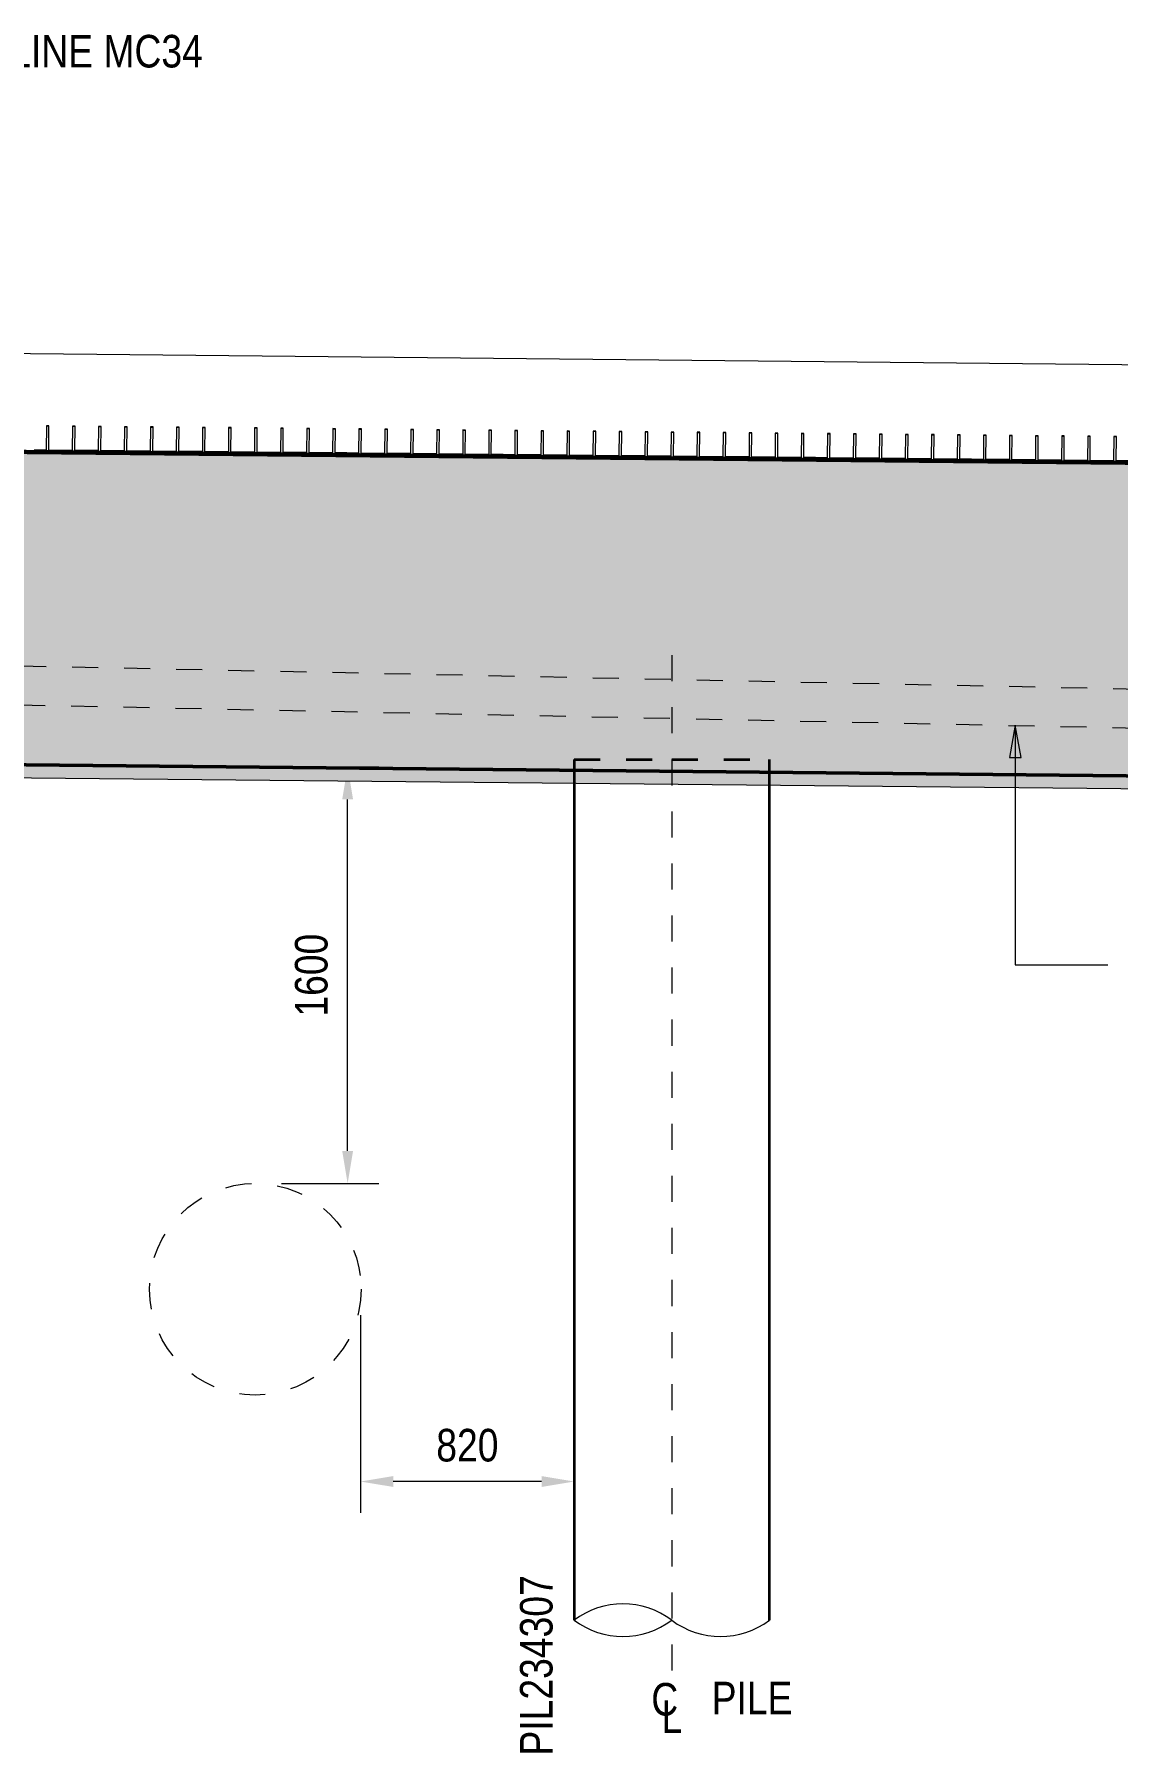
# Model space of a CAD drawing. Header units: metres. Extents: x 1652 to 1736, y -584 to 21.
# Drawn here: x 1711.09 to 1715.25, y 14.05 to 20.66 of the extents above; entities that cross this region are included whole.
import ezdxf

# ---------------------------------------------------------------- set-up
doc = ezdxf.new("R2010")
doc.units = ezdxf.units.M
doc.linetypes.add('JacobsCenter', pattern=[0.015, 0.009, -0.0015, 0.003, -0.0015])
doc.linetypes.add('JacobsDash', pattern=[0.0045, 0.003, -0.0015])
doc.layers.get('Defpoints').update_dxf_attribs({"color": 41})
for name, color, linetype, lineweight in [('BRIDGE-ABUTMENT-CONC', 7, 'Continuous', 50), ('BRIDGE-FRAMING-LINE-18-HID', 7, 'JacobsDash', 18), ('D-BDGE', 7, 'Continuous', 13), ('D-BDGE-FLOOR', 7, 'Continuous', 50), ('D-BDGE-FNDN-LINES-18-HID', 7, 'JacobsDash', 18), ('D-BDGE-FNDN-PILE-CONC', 7, 'Continuous', 50), ('D-BDGE-FRAMING', 7, 'Continuous', 50), ('D-BDGE-LINE', 7, 'Continuous', 9), ('D-ENHA-GEN-LINE', 7, 'Continuous', 9), ('D-ENHA-TEXT', 7, 'Continuous', 9), ('D-ENHA-TEXT-DIMS', 7, 'Continuous', 9), ('D-ENHA-TEXT-TAG', 7, 'Continuous', 18)]:
    doc.layers.add(name, color=color, linetype=linetype, lineweight=lineweight)
doc.styles.add('Arial Narrow_1', font='ARIALN.TTF', dxfattribs={"height": 0.125})
doc.dimstyles.new('Dimension_Standard_O__mm_', dxfattribs={"dimscale": 0.3048, "dimtxt": 0.127929, "dimasz": 0.410105, "dimexe": 0.393701, "dimexo": 0.246063, "dimgap": 0.246063, "dimtad": 1, "dimdec": 0, "dimlfac": 1000, "dimzin": 0, "dimdsep": 46, "dimtxsty": 'Arial Narrow_1', "dimsah": 1, "dimcen": 0.09, "dimaunit": 1, "dimadec": 4, "dimazin": 0, "dimtfac": 1, "dimtdec": 4, "dimtix": 1, "dimtmove": 0, "dimatfit": 3, "dimfxl": 1, "dimtvp": 1, "dimtfill": 1, "dimtolj": 1, "dimtzin": 0, "dimlwd": 18, "dimlwe": 18, "dimarcsym": 2})

# ---------------------------------------------------------------- blocks, each defined once
blk = doc.blocks.new('01_SFO_FRP_Pile_CastInPlace_CS - CAST-IN-PLACE PILE - 0750-V8-DRG-2871071 - ABUTMENT A CONCRETE ELEVATION')
at = {"layer": 'D-BDGE-FNDN-LINES-18-HID', "lineweight": 35}
for p, q in [((1669.4454, 17.8757), (1669.4454, 17.8349)), ((1669.4454, 17.8757), (1669.8203, 17.8757)), ((1669.4454, 17.8757), (1669.8202, 17.8757)), ((1669.8203, 17.8757), (1670.1954, 17.8757)), ((1669.8204, 17.8757), (1670.1954, 17.8757)), ((1670.1954, 17.8274), (1670.1954, 17.8757))]:
    blk.add_line(p, q, dxfattribs=at)
at = {"layer": 'D-BDGE-FNDN-PILE-CONC', "lineweight": 35}
for p, q in [((1669.4454, 17.8348), (1669.4454, 14.5698)), ((1670.1954, 14.5698), (1670.1954, 17.8273))]:
    blk.add_line(p, q, dxfattribs=at)
blk = doc.blocks.new('07_STR_DPS_PermadecPanel - 07_STR_DPS_PermadecPanel-V27-DRG-2871071 - ABUTMENT A CONCRETE ELEVATION')
at = {"layer": 'BRIDGE-FRAMING-LINE-18-HID', "color": 9, "lineweight": 13, "true_color": 0xc3c3c3}
for p, q in [((1671.0182, 19.1214), (1671.0282, 19.1213)), ((1671.1182, 19.1204), (1671.1282, 19.1203)), ((1671.2182, 19.1194), (1671.2282, 19.1193)), ((1671.3182, 19.1185), (1671.3282, 19.1184)), ((1671.4182, 19.1175), (1671.4282, 19.1174)), ((1671.5182, 19.1165), (1671.5282, 19.1164)), ((1670.9722, 19.0232), (1670.9723, 19.0229)), ((1670.9723, 19.0289), (1671.0173, 19.0284)), ((1670.9723, 19.0229), (1670.9723, 19.0232)), ((1671.5722, 19.0169), (1670.9723, 19.0229)), ((1671.0173, 19.0288), (1671.0173, 19.0284)), ((1671.0173, 19.0284), (1671.0173, 19.0287)), ((1671.0273, 19.0287), (1671.0273, 19.0283)), ((1671.0273, 19.0286), (1671.0273, 19.0283)), ((1671.0273, 19.0283), (1671.1173, 19.0274)), ((1671.1173, 19.0278), (1671.1173, 19.0274)), ((1671.1173, 19.0274), (1671.1173, 19.0277)), ((1671.1273, 19.0277), (1671.1273, 19.0273)), ((1671.1273, 19.0276), (1671.1273, 19.0273)), ((1671.1273, 19.0273), (1671.2173, 19.0265)), ((1671.2173, 19.0268), (1671.2173, 19.0265)), ((1671.2173, 19.0265), (1671.2173, 19.0267)), ((1671.2273, 19.0267), (1671.2273, 19.0264)), ((1671.2273, 19.0266), (1671.2273, 19.0264)), ((1671.2273, 19.0264), (1671.3173, 19.0255)), ((1671.3173, 19.0258), (1671.3173, 19.0255)), ((1671.3173, 19.0255), (1671.3173, 19.0257)), ((1671.3273, 19.0257), (1671.3273, 19.0254)), ((1671.3273, 19.0256), (1671.3273, 19.0254)), ((1671.3273, 19.0254), (1671.4173, 19.0245)), ((1671.4173, 19.0245), (1671.4173, 19.0248)), ((1671.4173, 19.0248), (1671.4173, 19.0245)), ((1671.4273, 19.0247), (1671.4273, 19.0244)), ((1671.4273, 19.0247), (1671.4273, 19.0244)), ((1671.4273, 19.0244), (1671.5173, 19.0235)), ((1671.5173, 19.0235), (1671.5173, 19.0238)), ((1671.5173, 19.0238), (1671.5173, 19.0235)), ((1671.5273, 19.0237), (1671.5273, 19.0234)), ((1671.5273, 19.0237), (1671.5273, 19.0234)), ((1671.5273, 19.0234), (1671.5723, 19.0229)), ((1671.5722, 19.0169), (1671.5722, 19.0173)), ((1671.5722, 19.0172), (1671.5722, 19.0169))]:
    blk.add_line(p, q, dxfattribs=at)
at = {"layer": 'D-BDGE-FRAMING', "color": 9, "lineweight": 13, "true_color": 0xc3c3c3}
for p, q in [((1671.0182, 19.1218), (1671.0173, 19.0288)), ((1671.0282, 19.1217), (1671.0182, 19.1218)), ((1671.0273, 19.0287), (1671.0282, 19.1217)), ((1671.1182, 19.1208), (1671.1173, 19.0278)), ((1671.1282, 19.1207), (1671.1182, 19.1208)), ((1671.1273, 19.0277), (1671.1282, 19.1207)), ((1671.2182, 19.1198), (1671.2173, 19.0268)), ((1671.2282, 19.1197), (1671.2182, 19.1198)), ((1671.2273, 19.0267), (1671.2282, 19.1197)), ((1671.3182, 19.1188), (1671.3173, 19.0258)), ((1671.3282, 19.1187), (1671.3182, 19.1188)), ((1671.3273, 19.0257), (1671.3282, 19.1187)), ((1671.4182, 19.1178), (1671.4173, 19.0248)), ((1671.4282, 19.1177), (1671.4182, 19.1178)), ((1671.4273, 19.0247), (1671.4282, 19.1177)), ((1671.5182, 19.1168), (1671.5173, 19.0238)), ((1671.5282, 19.1167), (1671.5182, 19.1168)), ((1671.5273, 19.0237), (1671.5282, 19.1167)), ((1670.9723, 19.0292), (1670.9722, 19.0233)), ((1670.9722, 19.0232), (1671.5722, 19.0173)), ((1671.0173, 19.0288), (1670.9723, 19.0292)), ((1671.1173, 19.0278), (1671.0273, 19.0287)), ((1671.2173, 19.0268), (1671.1273, 19.0277)), ((1671.3173, 19.0258), (1671.2273, 19.0267)), ((1671.4173, 19.0248), (1671.3273, 19.0257)), ((1671.5173, 19.0238), (1671.4273, 19.0247)), ((1671.5723, 19.0233), (1671.5273, 19.0237)), ((1671.5722, 19.0173), (1671.5723, 19.0233))]:
    blk.add_line(p, q, dxfattribs=at)
blk = doc.blocks.new('07_STR_DPS_PermadecPanel - 07_STR_DPS_PermadecPanel-V28-DRG-2871071 - ABUTMENT A CONCRETE ELEVATION')
at = {"layer": 'BRIDGE-FRAMING-LINE-18-HID', "color": 9, "lineweight": 13, "true_color": 0xc3c3c3}
for p, q in [((1670.4183, 19.1274), (1670.4283, 19.1273)), ((1670.5183, 19.1264), (1670.5283, 19.1263)), ((1670.6183, 19.1254), (1670.6283, 19.1253)), ((1670.7183, 19.1245), (1670.7283, 19.1244)), ((1670.8183, 19.1235), (1670.8283, 19.1234)), ((1670.9183, 19.1225), (1670.9283, 19.1224)), ((1670.3723, 19.0293), (1670.3723, 19.0292)), ((1670.3723, 19.0289), (1670.3723, 19.0292)), ((1670.3723, 19.0292), (1670.3723, 19.0289)), ((1670.9723, 19.0229), (1670.3723, 19.0289)), ((1670.3724, 19.0349), (1670.4174, 19.0344)), ((1670.4173, 19.0348), (1670.4174, 19.0344)), ((1670.4174, 19.0344), (1670.4174, 19.0347)), ((1670.4273, 19.0347), (1670.4274, 19.0343)), ((1670.4274, 19.0346), (1670.4274, 19.0343)), ((1670.4274, 19.0343), (1670.5173, 19.0334)), ((1670.5173, 19.0338), (1670.5173, 19.0334)), ((1670.5173, 19.0334), (1670.5174, 19.0337)), ((1670.5273, 19.0337), (1670.5273, 19.0333)), ((1670.5274, 19.0336), (1670.5273, 19.0333)), ((1670.5273, 19.0333), (1670.6173, 19.0325)), ((1670.6173, 19.0328), (1670.6173, 19.0325)), ((1670.6173, 19.0325), (1670.6173, 19.0327)), ((1670.6273, 19.0327), (1670.6273, 19.0324)), ((1670.6273, 19.0326), (1670.6273, 19.0324)), ((1670.6273, 19.0324), (1670.7173, 19.0315)), ((1670.7173, 19.0318), (1670.7173, 19.0315)), ((1670.7173, 19.0315), (1670.7173, 19.0317)), ((1670.7273, 19.0317), (1670.7273, 19.0314)), ((1670.7273, 19.0316), (1670.7273, 19.0314)), ((1670.7273, 19.0314), (1670.8173, 19.0305)), ((1670.8173, 19.0305), (1670.8173, 19.0308)), ((1670.8173, 19.0308), (1670.8173, 19.0305)), ((1670.8273, 19.0307), (1670.8273, 19.0304)), ((1670.8273, 19.0307), (1670.8273, 19.0304)), ((1670.8273, 19.0304), (1670.9173, 19.0295)), ((1670.9173, 19.0295), (1670.9173, 19.0298)), ((1670.9173, 19.0298), (1670.9173, 19.0295)), ((1670.9273, 19.0297), (1670.9273, 19.0294)), ((1670.9273, 19.0297), (1670.9273, 19.0294)), ((1670.9273, 19.0294), (1670.9723, 19.0289)), ((1670.9723, 19.0229), (1670.9722, 19.0233)), ((1670.9723, 19.0232), (1670.9723, 19.0229))]:
    blk.add_line(p, q, dxfattribs=at)
at = {"layer": 'D-BDGE-FRAMING', "color": 9, "lineweight": 13, "true_color": 0xc3c3c3}
for p, q in [((1670.4183, 19.1278), (1670.4173, 19.0348)), ((1670.4283, 19.1277), (1670.4183, 19.1278)), ((1670.4273, 19.0347), (1670.4283, 19.1277)), ((1670.5183, 19.1268), (1670.5173, 19.0338)), ((1670.5282, 19.1267), (1670.5183, 19.1268)), ((1670.5273, 19.0337), (1670.5282, 19.1267)), ((1670.6182, 19.1258), (1670.6173, 19.0328)), ((1670.6282, 19.1257), (1670.6182, 19.1258)), ((1670.6273, 19.0327), (1670.6282, 19.1257)), ((1670.7182, 19.1248), (1670.7173, 19.0318)), ((1670.7282, 19.1247), (1670.7182, 19.1248)), ((1670.7273, 19.0317), (1670.7282, 19.1247)), ((1670.8182, 19.1238), (1670.8173, 19.0308)), ((1670.8282, 19.1237), (1670.8182, 19.1238)), ((1670.8273, 19.0307), (1670.8282, 19.1237)), ((1670.9182, 19.1228), (1670.9173, 19.0298)), ((1670.9282, 19.1227), (1670.9182, 19.1228)), ((1670.9273, 19.0297), (1670.9282, 19.1227)), ((1670.4173, 19.0348), (1670.3723, 19.0352)), ((1670.3723, 19.0352), (1670.3723, 19.0294)), ((1670.3723, 19.0292), (1670.9722, 19.0233)), ((1670.5173, 19.0338), (1670.4273, 19.0347)), ((1670.6173, 19.0328), (1670.5273, 19.0337)), ((1670.7173, 19.0318), (1670.6273, 19.0327)), ((1670.8173, 19.0308), (1670.7273, 19.0317)), ((1670.9173, 19.0298), (1670.8273, 19.0307)), ((1670.9723, 19.0293), (1670.9273, 19.0297)), ((1670.9722, 19.0233), (1670.9723, 19.0293))]:
    blk.add_line(p, q, dxfattribs=at)
blk = doc.blocks.new('07_STR_DPS_PermadecPanel - 07_STR_DPS_PermadecPanel-V29-DRG-2871071 - ABUTMENT A CONCRETE ELEVATION')
at = {"layer": 'BRIDGE-FRAMING-LINE-18-HID', "color": 9, "lineweight": 13, "true_color": 0xc3c3c3}
for p, q in [((1669.8183, 19.1335), (1669.8283, 19.1334)), ((1669.9183, 19.1325), (1669.9283, 19.1324)), ((1670.0183, 19.1315), (1670.0283, 19.1314)), ((1670.1183, 19.1306), (1670.1283, 19.1305)), ((1670.2183, 19.1296), (1670.2283, 19.1295)), ((1670.3183, 19.1286), (1670.3283, 19.1285)), ((1669.7723, 19.0353), (1669.7723, 19.035)), ((1669.7723, 19.035), (1669.7723, 19.0352)), ((1670.3723, 19.029), (1669.7723, 19.035)), ((1669.7724, 19.041), (1669.8174, 19.0405)), ((1669.8174, 19.0409), (1669.8174, 19.0405)), ((1669.8174, 19.0405), (1669.8174, 19.0408)), ((1669.8274, 19.0408), (1669.8274, 19.0404)), ((1669.8274, 19.0407), (1669.8274, 19.0404)), ((1669.8274, 19.0404), (1669.9174, 19.0395)), ((1669.9174, 19.0399), (1669.9174, 19.0395)), ((1669.9174, 19.0395), (1669.9174, 19.0398)), ((1669.9274, 19.0398), (1669.9274, 19.0394)), ((1669.9274, 19.0397), (1669.9274, 19.0394)), ((1669.9274, 19.0394), (1670.0174, 19.0386)), ((1670.0173, 19.0389), (1670.0174, 19.0386)), ((1670.0174, 19.0386), (1670.0174, 19.0388)), ((1670.0273, 19.0388), (1670.0274, 19.0385)), ((1670.0274, 19.0387), (1670.0274, 19.0385)), ((1670.0274, 19.0385), (1670.1174, 19.0376)), ((1670.1173, 19.0379), (1670.1174, 19.0376)), ((1670.1174, 19.0376), (1670.1174, 19.0378)), ((1670.1273, 19.0378), (1670.1274, 19.0375)), ((1670.1274, 19.0377), (1670.1274, 19.0375)), ((1670.1274, 19.0375), (1670.2174, 19.0366)), ((1670.2173, 19.0369), (1670.2174, 19.0366)), ((1670.2174, 19.0366), (1670.2174, 19.0369)), ((1670.2273, 19.0368), (1670.2274, 19.0365)), ((1670.2274, 19.0368), (1670.2274, 19.0365)), ((1670.2274, 19.0365), (1670.3174, 19.0356)), ((1670.3173, 19.0359), (1670.3174, 19.0356)), ((1670.3174, 19.0356), (1670.3174, 19.0359)), ((1670.3273, 19.0358), (1670.3274, 19.0355)), ((1670.3274, 19.0358), (1670.3274, 19.0355)), ((1670.3274, 19.0355), (1670.3724, 19.035)), ((1670.3723, 19.029), (1670.3723, 19.0294)), ((1670.3723, 19.0292), (1670.3723, 19.029))]:
    blk.add_line(p, q, dxfattribs=at)
at = {"layer": 'D-BDGE-FRAMING', "color": 9, "lineweight": 13, "true_color": 0xc3c3c3}
for p, q in [((1669.8183, 19.1339), (1669.8174, 19.0409)), ((1669.8283, 19.1338), (1669.8183, 19.1339)), ((1669.8274, 19.0408), (1669.8283, 19.1338)), ((1669.9183, 19.1329), (1669.9174, 19.0399)), ((1669.9283, 19.1328), (1669.9183, 19.1329)), ((1669.9274, 19.0398), (1669.9283, 19.1328)), ((1670.0183, 19.1319), (1670.0173, 19.0389)), ((1670.0283, 19.1318), (1670.0183, 19.1319)), ((1670.0273, 19.0388), (1670.0283, 19.1318)), ((1670.1183, 19.1309), (1670.1173, 19.0379)), ((1670.1283, 19.1308), (1670.1183, 19.1309)), ((1670.1273, 19.0378), (1670.1283, 19.1308)), ((1670.2183, 19.1299), (1670.2173, 19.0369)), ((1670.2283, 19.1298), (1670.2183, 19.1299)), ((1670.2273, 19.0368), (1670.2283, 19.1298)), ((1670.3183, 19.1289), (1670.3173, 19.0359)), ((1670.3283, 19.1288), (1670.3183, 19.1289)), ((1670.3273, 19.0358), (1670.3283, 19.1288)), ((1669.7724, 19.0413), (1669.7723, 19.0353)), ((1669.7723, 19.0353), (1670.3723, 19.0294)), ((1669.8174, 19.0409), (1669.7724, 19.0413)), ((1669.9174, 19.0399), (1669.8274, 19.0408)), ((1670.0173, 19.0389), (1669.9274, 19.0398)), ((1670.1173, 19.0379), (1670.0273, 19.0388)), ((1670.2173, 19.0369), (1670.1273, 19.0378)), ((1670.3173, 19.0359), (1670.2273, 19.0368)), ((1670.3723, 19.0354), (1670.3273, 19.0358)), ((1670.3723, 19.0294), (1670.3723, 19.0354))]:
    blk.add_line(p, q, dxfattribs=at)
blk = doc.blocks.new('07_STR_DPS_PermadecPanel - 07_STR_DPS_PermadecPanel-V30-DRG-2871071 - ABUTMENT A CONCRETE ELEVATION')
at = {"layer": 'BRIDGE-FRAMING-LINE-18-HID', "color": 9, "lineweight": 13, "true_color": 0xc3c3c3}
for p, q in [((1669.2183, 19.1394), (1669.2283, 19.1393)), ((1669.3183, 19.1384), (1669.3283, 19.1383)), ((1669.4183, 19.1374), (1669.4283, 19.1373)), ((1669.5183, 19.1365), (1669.5283, 19.1364)), ((1669.6183, 19.1355), (1669.6283, 19.1354)), ((1669.7183, 19.1345), (1669.7283, 19.1344)), ((1669.1724, 19.0469), (1669.2174, 19.0464)), ((1669.2174, 19.0468), (1669.2174, 19.0464)), ((1669.2174, 19.0464), (1669.2174, 19.0467)), ((1669.2274, 19.0467), (1669.2274, 19.0463)), ((1669.2274, 19.0466), (1669.2274, 19.0463)), ((1669.2274, 19.0463), (1669.3174, 19.0454)), ((1669.3174, 19.0458), (1669.3174, 19.0454)), ((1669.3174, 19.0454), (1669.3174, 19.0457)), ((1669.3274, 19.0457), (1669.3274, 19.0453)), ((1669.3274, 19.0456), (1669.3274, 19.0453)), ((1669.3274, 19.0453), (1669.4174, 19.0445)), ((1669.4174, 19.0448), (1669.4174, 19.0445)), ((1669.4174, 19.0445), (1669.4174, 19.0447)), ((1669.4274, 19.0447), (1669.4274, 19.0444)), ((1669.4274, 19.0446), (1669.4274, 19.0444)), ((1669.4274, 19.0444), (1669.5174, 19.0435)), ((1669.5174, 19.0438), (1669.5174, 19.0435)), ((1669.5174, 19.0435), (1669.5174, 19.0437)), ((1669.5274, 19.0437), (1669.5274, 19.0434)), ((1669.5274, 19.0436), (1669.5274, 19.0434)), ((1669.5274, 19.0434), (1669.6174, 19.0425)), ((1669.6174, 19.0425), (1669.6174, 19.0428)), ((1669.6174, 19.0428), (1669.6174, 19.0425)), ((1669.6274, 19.0427), (1669.6274, 19.0424)), ((1669.6274, 19.0427), (1669.6274, 19.0424)), ((1669.6274, 19.0424), (1669.7174, 19.0415)), ((1669.7174, 19.0415), (1669.7174, 19.0418)), ((1669.7174, 19.0418), (1669.7174, 19.0415)), ((1669.7274, 19.0417), (1669.7274, 19.0414)), ((1669.7274, 19.0417), (1669.7274, 19.0414)), ((1669.1723, 19.0412), (1669.1724, 19.0409)), ((1669.1724, 19.0409), (1669.1724, 19.0411)), ((1669.7723, 19.0349), (1669.1724, 19.0409)), ((1669.7274, 19.0414), (1669.7724, 19.0409)), ((1669.7723, 19.0349), (1669.7723, 19.0353)), ((1669.7723, 19.0352), (1669.7723, 19.0349))]:
    blk.add_line(p, q, dxfattribs=at)
at = {"layer": 'D-BDGE-FRAMING', "color": 9, "lineweight": 13, "true_color": 0xc3c3c3}
for p, q in [((1669.2183, 19.1398), (1669.2174, 19.0468)), ((1669.2283, 19.1397), (1669.2183, 19.1398)), ((1669.2274, 19.0467), (1669.2283, 19.1397)), ((1669.3183, 19.1388), (1669.3174, 19.0458)), ((1669.3283, 19.1387), (1669.3183, 19.1388)), ((1669.3274, 19.0457), (1669.3283, 19.1387)), ((1669.4183, 19.1378), (1669.4174, 19.0448)), ((1669.4283, 19.1377), (1669.4183, 19.1378)), ((1669.4274, 19.0447), (1669.4283, 19.1377)), ((1669.5183, 19.1368), (1669.5174, 19.0438)), ((1669.5283, 19.1367), (1669.5183, 19.1368)), ((1669.5274, 19.0437), (1669.5283, 19.1367)), ((1669.6183, 19.1358), (1669.6174, 19.0428)), ((1669.6283, 19.1357), (1669.6183, 19.1358)), ((1669.6274, 19.0427), (1669.6283, 19.1357)), ((1669.7183, 19.1348), (1669.7174, 19.0418)), ((1669.7283, 19.1347), (1669.7183, 19.1348)), ((1669.7274, 19.0417), (1669.7283, 19.1347)), ((1669.1724, 19.0472), (1669.1723, 19.0412)), ((1669.2174, 19.0468), (1669.1724, 19.0472)), ((1669.3174, 19.0458), (1669.2274, 19.0467)), ((1669.4174, 19.0448), (1669.3274, 19.0457)), ((1669.5174, 19.0438), (1669.4274, 19.0447)), ((1669.6174, 19.0428), (1669.5274, 19.0437)), ((1669.7174, 19.0418), (1669.6274, 19.0427)), ((1669.7724, 19.0413), (1669.7274, 19.0417)), ((1669.1723, 19.0412), (1669.7723, 19.0353)), ((1669.7723, 19.0353), (1669.7724, 19.0413))]:
    blk.add_line(p, q, dxfattribs=at)
blk = doc.blocks.new('07_STR_DPS_PermadecPanel - 07_STR_DPS_PermadecPanel-V31-DRG-2871071 - ABUTMENT A CONCRETE ELEVATION')
at = {"layer": 'BRIDGE-FRAMING-LINE-18-HID', "color": 9, "lineweight": 13, "true_color": 0xc3c3c3}
for p, q in [((1668.6184, 19.1453), (1668.6284, 19.1452)), ((1668.7184, 19.1443), (1668.7284, 19.1442)), ((1668.8184, 19.1433), (1668.8284, 19.1432)), ((1668.9184, 19.1424), (1668.9284, 19.1423)), ((1669.0183, 19.1414), (1669.0283, 19.1413)), ((1669.1183, 19.1404), (1669.1283, 19.1403)), ((1668.5724, 19.0528), (1668.6174, 19.0523)), ((1668.5724, 19.0472), (1668.5724, 19.0471)), ((1668.5724, 19.0468), (1668.5724, 19.0471)), ((1668.5724, 19.0471), (1668.5724, 19.0468)), ((1669.1724, 19.0408), (1668.5724, 19.0468)), ((1668.6174, 19.0527), (1668.6174, 19.0523)), ((1668.6174, 19.0523), (1668.6174, 19.0526)), ((1668.6274, 19.0526), (1668.6274, 19.0522)), ((1668.6274, 19.0525), (1668.6274, 19.0522)), ((1668.6274, 19.0522), (1668.7174, 19.0513)), ((1668.7174, 19.0517), (1668.7174, 19.0513)), ((1668.7174, 19.0513), (1668.7174, 19.0516)), ((1668.7274, 19.0516), (1668.7274, 19.0512)), ((1668.7274, 19.0515), (1668.7274, 19.0512)), ((1668.7274, 19.0512), (1668.8174, 19.0504)), ((1668.8174, 19.0507), (1668.8174, 19.0504)), ((1668.8174, 19.0504), (1668.8174, 19.0506)), ((1668.8274, 19.0506), (1668.8274, 19.0503)), ((1668.8274, 19.0505), (1668.8274, 19.0503)), ((1668.8274, 19.0503), (1668.9174, 19.0494)), ((1668.9174, 19.0497), (1668.9174, 19.0494)), ((1668.9174, 19.0494), (1668.9174, 19.0496)), ((1668.9274, 19.0496), (1668.9274, 19.0493)), ((1668.9274, 19.0495), (1668.9274, 19.0493)), ((1668.9274, 19.0493), (1669.0174, 19.0484)), ((1669.0174, 19.0484), (1669.0174, 19.0487)), ((1669.0174, 19.0487), (1669.0174, 19.0484)), ((1669.0274, 19.0486), (1669.0274, 19.0483)), ((1669.0274, 19.0486), (1669.0274, 19.0483)), ((1669.0274, 19.0483), (1669.1174, 19.0474)), ((1669.1174, 19.0474), (1669.1174, 19.0477)), ((1669.1174, 19.0477), (1669.1174, 19.0474)), ((1669.1274, 19.0476), (1669.1274, 19.0473)), ((1669.1274, 19.0476), (1669.1274, 19.0473)), ((1669.1274, 19.0473), (1669.1724, 19.0468)), ((1669.1724, 19.0408), (1669.1723, 19.0412)), ((1669.1724, 19.0411), (1669.1724, 19.0408))]:
    blk.add_line(p, q, dxfattribs=at)
at = {"layer": 'D-BDGE-FRAMING', "color": 9, "lineweight": 13, "true_color": 0xc3c3c3}
for p, q in [((1668.6183, 19.1457), (1668.6174, 19.0527)), ((1668.6283, 19.1456), (1668.6183, 19.1457)), ((1668.6274, 19.0526), (1668.6283, 19.1456)), ((1668.7183, 19.1447), (1668.7174, 19.0517)), ((1668.7283, 19.1446), (1668.7183, 19.1447)), ((1668.7274, 19.0516), (1668.7283, 19.1446)), ((1668.8183, 19.1437), (1668.8174, 19.0507)), ((1668.8283, 19.1436), (1668.8183, 19.1437)), ((1668.8274, 19.0506), (1668.8283, 19.1436)), ((1668.9183, 19.1427), (1668.9174, 19.0497)), ((1668.9283, 19.1426), (1668.9183, 19.1427)), ((1668.9274, 19.0496), (1668.9283, 19.1426)), ((1669.0183, 19.1417), (1669.0174, 19.0487)), ((1669.0283, 19.1416), (1669.0183, 19.1417)), ((1669.0274, 19.0486), (1669.0283, 19.1416)), ((1669.1183, 19.1407), (1669.1174, 19.0477)), ((1669.1283, 19.1406), (1669.1183, 19.1407)), ((1669.1274, 19.0476), (1669.1283, 19.1406)), ((1668.6174, 19.0527), (1668.5724, 19.0531)), ((1668.5724, 19.0531), (1668.5724, 19.0473)), ((1668.5724, 19.0471), (1669.1723, 19.0412)), ((1668.7174, 19.0517), (1668.6274, 19.0526)), ((1668.8174, 19.0507), (1668.7274, 19.0516)), ((1668.9174, 19.0497), (1668.8274, 19.0506)), ((1669.0174, 19.0487), (1668.9274, 19.0496)), ((1669.1174, 19.0477), (1669.0274, 19.0486)), ((1669.1724, 19.0472), (1669.1274, 19.0476)), ((1669.1723, 19.0412), (1669.1724, 19.0472))]:
    blk.add_line(p, q, dxfattribs=at)
blk = doc.blocks.new('07_STR_DPS_PermadecPanel - 07_STR_DPS_PermadecPanel-V32-DRG-2871071 - ABUTMENT A CONCRETE ELEVATION')
at = {"layer": 'BRIDGE-FRAMING-LINE-18-HID', "color": 9, "lineweight": 13, "true_color": 0xc3c3c3}
for p, q in [((1668.0184, 19.1514), (1668.0284, 19.1513)), ((1668.1184, 19.1504), (1668.1284, 19.1503)), ((1668.2184, 19.1494), (1668.2284, 19.1493)), ((1668.3184, 19.1485), (1668.3284, 19.1484)), ((1668.4184, 19.1475), (1668.4284, 19.1474)), ((1668.5184, 19.1465), (1668.5284, 19.1464)), ((1667.9724, 19.0532), (1667.9724, 19.0529)), ((1668.5724, 19.0469), (1667.9724, 19.0529)), ((1667.9725, 19.0589), (1668.0175, 19.0584)), ((1668.0174, 19.0588), (1668.0175, 19.0584)), ((1668.0175, 19.0584), (1668.0175, 19.0587)), ((1668.0274, 19.0587), (1668.0275, 19.0583)), ((1668.0275, 19.0586), (1668.0275, 19.0583)), ((1668.0275, 19.0583), (1668.1175, 19.0574)), ((1668.1174, 19.0578), (1668.1175, 19.0574)), ((1668.1175, 19.0574), (1668.1175, 19.0577)), ((1668.1274, 19.0577), (1668.1275, 19.0573)), ((1668.1275, 19.0576), (1668.1275, 19.0573)), ((1668.1275, 19.0573), (1668.2175, 19.0565)), ((1668.2174, 19.0568), (1668.2175, 19.0565)), ((1668.2175, 19.0565), (1668.2175, 19.0567)), ((1668.2274, 19.0567), (1668.2275, 19.0564)), ((1668.2275, 19.0566), (1668.2275, 19.0564)), ((1668.2275, 19.0564), (1668.3175, 19.0555)), ((1668.3174, 19.0558), (1668.3175, 19.0555)), ((1668.3175, 19.0555), (1668.3175, 19.0557)), ((1668.3274, 19.0557), (1668.3275, 19.0554)), ((1668.3275, 19.0557), (1668.3275, 19.0554)), ((1668.3275, 19.0554), (1668.4175, 19.0545)), ((1668.4174, 19.0548), (1668.4175, 19.0545)), ((1668.4175, 19.0545), (1668.4175, 19.0548)), ((1668.4274, 19.0547), (1668.4275, 19.0544)), ((1668.4275, 19.0547), (1668.4275, 19.0544)), ((1668.4275, 19.0544), (1668.5174, 19.0535)), ((1668.5174, 19.0535), (1668.5175, 19.0538)), ((1668.5174, 19.0538), (1668.5174, 19.0535)), ((1668.5275, 19.0537), (1668.5274, 19.0534)), ((1668.5274, 19.0537), (1668.5274, 19.0534)), ((1668.5274, 19.0534), (1668.5724, 19.0529)), ((1668.5724, 19.0469), (1668.5724, 19.0473)), ((1668.5724, 19.0471), (1668.5724, 19.0469))]:
    blk.add_line(p, q, dxfattribs=at)
at = {"layer": 'D-BDGE-FRAMING', "color": 9, "lineweight": 13, "true_color": 0xc3c3c3}
for p, q in [((1668.0184, 19.1518), (1668.0174, 19.0588)), ((1668.0284, 19.1517), (1668.0184, 19.1518)), ((1668.0274, 19.0587), (1668.0284, 19.1517)), ((1668.1184, 19.1508), (1668.1174, 19.0578)), ((1668.1284, 19.1507), (1668.1184, 19.1508)), ((1668.1274, 19.0577), (1668.1284, 19.1507)), ((1668.2184, 19.1498), (1668.2174, 19.0568)), ((1668.2284, 19.1497), (1668.2184, 19.1498)), ((1668.2274, 19.0567), (1668.2284, 19.1497)), ((1668.3184, 19.1488), (1668.3174, 19.0558)), ((1668.3284, 19.1487), (1668.3184, 19.1488)), ((1668.3274, 19.0557), (1668.3284, 19.1487)), ((1668.4184, 19.1478), (1668.4174, 19.0548)), ((1668.4284, 19.1477), (1668.4184, 19.1478)), ((1668.4274, 19.0547), (1668.4284, 19.1477)), ((1668.5184, 19.1468), (1668.5174, 19.0538)), ((1668.5283, 19.1467), (1668.5184, 19.1468)), ((1668.5274, 19.0537), (1668.5283, 19.1467)), ((1667.9725, 19.0592), (1667.9724, 19.0532)), ((1667.9724, 19.0532), (1668.5724, 19.0473)), ((1668.0174, 19.0588), (1667.9725, 19.0592)), ((1668.1174, 19.0578), (1668.0274, 19.0587)), ((1668.2174, 19.0568), (1668.1274, 19.0577)), ((1668.3174, 19.0558), (1668.2274, 19.0567)), ((1668.4174, 19.0548), (1668.3274, 19.0557)), ((1668.5174, 19.0538), (1668.4274, 19.0547)), ((1668.5724, 19.0533), (1668.5274, 19.0537)), ((1668.5724, 19.0473), (1668.5724, 19.0533))]:
    blk.add_line(p, q, dxfattribs=at)
blk = doc.blocks.new('07_STR_DPS_PermadecPanel - 07_STR_DPS_PermadecPanel-5973130-DRG-2871071 - ABUTMENT A CONCRETE ELEVATION')
at = {"layer": 'BRIDGE-FRAMING-LINE-18-HID', "color": 9, "lineweight": 13, "true_color": 0xc3c3c3}
for p, q in [((1667.4184, 19.157), (1667.4284, 19.1569)), ((1667.5184, 19.156), (1667.5284, 19.1559)), ((1667.6184, 19.155), (1667.6284, 19.1549)), ((1667.7184, 19.1541), (1667.7284, 19.154)), ((1667.8184, 19.1531), (1667.8284, 19.153)), ((1667.9184, 19.1521), (1667.9284, 19.152)), ((1667.3724, 19.0589), (1667.3724, 19.0588)), ((1667.3724, 19.0585), (1667.3724, 19.0588)), ((1667.3725, 19.0645), (1667.4175, 19.064)), ((1667.4175, 19.0644), (1667.4175, 19.064)), ((1667.4175, 19.064), (1667.4175, 19.0643)), ((1667.4275, 19.0643), (1667.4275, 19.0639)), ((1667.4275, 19.0642), (1667.4275, 19.0639)), ((1667.4275, 19.0639), (1667.5175, 19.063)), ((1667.5175, 19.0634), (1667.5175, 19.063)), ((1667.5175, 19.063), (1667.5175, 19.0633)), ((1667.5275, 19.0633), (1667.5275, 19.0629)), ((1667.5275, 19.0632), (1667.5275, 19.0629)), ((1667.5275, 19.0629), (1667.6175, 19.0621)), ((1667.6175, 19.0621), (1667.6175, 19.0624)), ((1667.6175, 19.0624), (1667.6175, 19.0621)), ((1667.6275, 19.0623), (1667.6275, 19.062)), ((1667.6275, 19.0623), (1667.6275, 19.062)), ((1667.6275, 19.062), (1667.7175, 19.0611)), ((1667.7175, 19.0611), (1667.7175, 19.0614)), ((1667.7175, 19.0614), (1667.7175, 19.0611)), ((1667.7275, 19.0613), (1667.7275, 19.061)), ((1667.7275, 19.0613), (1667.7275, 19.061)), ((1667.7275, 19.061), (1667.8175, 19.0601)), ((1667.8175, 19.0601), (1667.8175, 19.0604)), ((1667.8175, 19.0604), (1667.8175, 19.0601)), ((1667.8275, 19.0603), (1667.8275, 19.06)), ((1667.8275, 19.0603), (1667.8275, 19.06)), ((1667.8275, 19.06), (1667.9175, 19.0591)), ((1667.9175, 19.0591), (1667.9175, 19.0594)), ((1667.9175, 19.0594), (1667.9175, 19.0591)), ((1667.9275, 19.0593), (1667.9275, 19.059)), ((1667.9275, 19.0593), (1667.9275, 19.059)), ((1667.9275, 19.059), (1667.9725, 19.0585)), ((1667.9724, 19.0529), (1667.9724, 19.0532)), ((1667.9724, 19.0528), (1667.9724, 19.0525))]:
    blk.add_line(p, q, dxfattribs=at)
at = {"layer": 'D-BDGE-FRAMING', "color": 9, "lineweight": 13, "true_color": 0xc3c3c3}
for p, q in [((1667.4184, 19.1574), (1667.4175, 19.0644)), ((1667.4284, 19.1573), (1667.4184, 19.1574)), ((1667.4275, 19.0643), (1667.4284, 19.1573)), ((1667.5184, 19.1564), (1667.5175, 19.0634)), ((1667.5284, 19.1563), (1667.5184, 19.1564)), ((1667.5275, 19.0633), (1667.5284, 19.1563)), ((1667.6184, 19.1554), (1667.6175, 19.0624)), ((1667.6284, 19.1553), (1667.6184, 19.1554)), ((1667.6275, 19.0623), (1667.6284, 19.1553)), ((1667.7184, 19.1544), (1667.7175, 19.0614)), ((1667.7284, 19.1543), (1667.7184, 19.1544)), ((1667.7275, 19.0613), (1667.7284, 19.1543)), ((1667.8184, 19.1534), (1667.8175, 19.0604)), ((1667.8284, 19.1533), (1667.8184, 19.1534)), ((1667.8275, 19.0603), (1667.8284, 19.1533)), ((1667.9184, 19.1524), (1667.9175, 19.0594)), ((1667.9284, 19.1523), (1667.9184, 19.1524)), ((1667.9275, 19.0593), (1667.9284, 19.1523)), ((1667.3725, 19.0648), (1667.3724, 19.059)), ((1667.3724, 19.0588), (1667.9724, 19.0529)), ((1667.3724, 19.0588), (1667.3724, 19.0585)), ((1667.9724, 19.0525), (1667.3724, 19.0585)), ((1667.4175, 19.0644), (1667.3725, 19.0648)), ((1667.5175, 19.0634), (1667.4275, 19.0643)), ((1667.6175, 19.0624), (1667.5275, 19.0633)), ((1667.7175, 19.0614), (1667.6275, 19.0623)), ((1667.8175, 19.0604), (1667.7275, 19.0613)), ((1667.9175, 19.0594), (1667.8275, 19.0603)), ((1667.9725, 19.0589), (1667.9275, 19.0593)), ((1667.9724, 19.0532), (1667.9725, 19.0589)), ((1667.9724, 19.0525), (1667.9724, 19.0529))]:
    blk.add_line(p, q, dxfattribs=at)
blk = doc.blocks.new('CS_DET_Pile-Column_BreakLine - CS_Tubular BreakLine-5514570-DRG-2871071 - ABUTMENT A CONCRETE ELEVATION')
at = {"layer": 'D-BDGE-LINE', "lineweight": 18}
for centre, radius, start, end in [((1664.8927, 14.3213), 0.3112, 52.95733, 127.04267), ((1664.8927, 14.8182), 0.3112, 232.95733, 307.04267), ((1665.2677, 14.8182), 0.3113, 232.95733, 307.04267)]:
    blk.add_arc(centre, radius, start, end, dxfattribs=at)
blk = doc.blocks.new('CS_Annot_Centreline Symbol1 - CS_Annot_Centreline Symbol 2-5308920-DRG-2871071 - ABUTMENT A CONCRETE ELEVATION')
at = {"layer": 'D-ENHA-GEN-LINE', "char_height": 0.125, "attachment_point": 1, "style": 'Arial Narrow_1'}
for s, insert, width in [('C  ', (1654.4318, 14.3284), 0.220464), ('L', (1654.4709, 14.2617), 0.096202)]:
    blk.add_mtext(s, dxfattribs=dict(at, insert=insert, width=width))
blk = doc.blocks.new('DIMBLOCK18-DRG-2871071 - ABUTMENT A CONCRETE ELEVATION')
at = {"layer": 'D-ENHA-TEXT-DIMS', "color": 0, "lineweight": 18, "transparency": 16777216}
for p, q in [((1712.3465, 15.7409), (1712.3465, 14.9823)), ((1713.1665, 15.7409), (1713.1665, 14.9823)), ((1713.0415, 15.1023), (1712.4715, 15.1023))]:
    blk.add_line(p, q, dxfattribs=at)
at = {"layer": 'D-ENHA-TEXT-DIMS', "color": 0, "transparency": 16777216}
for points in [[(1712.4715, 15.1232), (1712.4715, 15.0815), (1712.3465, 15.1023)], [(1713.0415, 15.1232), (1713.0415, 15.0815), (1713.1665, 15.1023)]]:
    blk.add_solid(points, dxfattribs=at)
at = {"layer": 'Defpoints', "color": 0, "transparency": 16777216}
for p in [(1712.3465, 15.8159), (1713.1665, 15.8159), (1712.3465, 15.1023)]:
    blk.add_point(p, dxfattribs=at)
at = {"layer": 'D-ENHA-TEXT-DIMS', "color": 0, "lineweight": 18, "transparency": 16777216, "insert": (1712.7565, 15.2411), "char_height": 0.125, "width": 0.285099, "attachment_point": 5, "style": 'Arial Narrow_1', "bg_fill": 3, "box_fill_scale": 1.1, "bg_fill_color": 256, "bg_fill_true_color": 13158600, "bg_fill_transparency": 0}
blk.add_mtext('\\A1;820', dxfattribs=at)
blk = doc.blocks.new('DIMBLOCK19-DRG-2871071 - ABUTMENT A CONCRETE ELEVATION')
at = {"layer": 'D-ENHA-TEXT-DIMS', "color": 0, "lineweight": 18, "transparency": 16777216}
for p, q in [((1712.042, 17.8474), (1712.4166, 17.8474)), ((1712.2966, 16.3724), (1712.2966, 17.7224)), ((1712.042, 16.2474), (1712.4166, 16.2474))]:
    blk.add_line(p, q, dxfattribs=at)
at = {"layer": 'D-ENHA-TEXT-DIMS', "color": 0, "transparency": 16777216}
for points in [[(1712.2757, 17.7224), (1712.3174, 17.7224), (1712.2966, 17.8474)], [(1712.2757, 16.3724), (1712.3174, 16.3724), (1712.2966, 16.2474)]]:
    blk.add_solid(points, dxfattribs=at)
at = {"layer": 'Defpoints', "color": 0, "transparency": 16777216}
for p in [(1711.967, 17.8474), (1712.2966, 17.8474), (1711.967, 16.2474)]:
    blk.add_point(p, dxfattribs=at)
at = {"layer": 'D-ENHA-TEXT-DIMS', "color": 0, "lineweight": 18, "transparency": 16777216, "insert": (1712.1577, 17.0474), "char_height": 0.125, "width": 0.380132, "attachment_point": 5, "rotation": 90, "style": 'Arial Narrow_1', "bg_fill": 3, "box_fill_scale": 1.1, "bg_fill_color": 256, "bg_fill_true_color": 13158600, "bg_fill_transparency": 0}
blk.add_mtext('\\A1;1600', dxfattribs=at)

msp = doc.modelspace()

# ---------------------------------------------------------------- hatches: boundary and pattern name
at = {"layer": 'BRIDGE-ABUTMENT-CONC', "true_color": 0xc0c0c0}
msp.add_hatch(color=9, dxfattribs=at).paths.add_polyline_path([(1720.0983, 17.7658), (1720.0984, 18.9659), (1709.6354, 19.07), (1709.6355, 17.8699), (1719.8932, 17.7679)])
at = {"layer": 'D-BDGE-LINE'}
h = msp.add_hatch(dxfattribs=at)
h.set_pattern_fill('FP_2', color=256, style=0, pattern_type=2)
h.set_pattern_definition([(0, (1706.63115, 17.949), (0.4064, 0.1016), [0.01676, -0.28804, 0.01676, -0.28804, -1.626]), (0, (1706.63115, 17.949), (0.4064, 0.1016), [-0.6096, 0.01676, -0.59284, 0.01676, -0.28804, -0.7112]), (0, (1706.63115, 17.949), (0.4064, 0.1016), [-1.524, 0.01676, -0.18644, 0.01676, -0.49124]), (120, (1706.78415, 17.999), (-0.2911882, 0.30115272), [0.01676, -0.28804, 0.01676, -0.28804, -1.626]), (120, (1706.78415, 17.999), (-0.2911882, 0.30115272), [-0.6096, 0.01676, -0.59284, 0.01676, -0.28804, -0.7112]), (120, (1706.78415, 17.999), (-0.2911882, 0.30115272), [-1.524, 0.01676, -0.18644, 0.01676, -0.49124]), (240, (1706.83415, 18.203), (-0.1152118, -0.40275272), [0.01676, -0.28804, 0.01676, -0.28804, -1.626]), (240, (1706.83415, 18.203), (-0.1152118, -0.40275272), [-0.6096, 0.01676, -0.59284, 0.01676, -0.28804, -0.7112]), (240, (1706.83415, 18.203), (-0.1152118, -0.40275272), [-1.524, 0.01676, -0.18644, 0.01676, -0.49124])])
h.paths.add_polyline_path([(1733.4669, 17.5819), (1733.4664, 17.6319), (1713.1665, 17.8348), (1709.6354, 17.8699), (1701.6976, 17.7908), (1701.4704, 18.0135), (1700.5707, 18.0043), (1700.3479, 17.7773), (1697.7068, 17.751), (1697.7069, 17.701), (1700.3692, 17.7276), (1700.5919, 17.9547), (1701.4502, 17.9633), (1701.6774, 17.7406), (1709.6358, 17.8199), (1727.1565, 17.6452), (1733.4664, 17.5819)])
at = {"layer": 'D-ENHA-TEXT'}
msp.add_hatch(color=256, dxfattribs=at).paths.add_polyline_path([(1714.8612, 18.0083), (1714.8392, 17.8833), (1714.8833, 17.8833)])

# ---------------------------------------------------------------- linework, layer by layer
at = {"layer": 'BRIDGE-ABUTMENT-CONC'}
msp.add_line((1709.6355, 17.8699), (1720.0983, 17.7658), dxfattribs=at)
at = {"layer": 'D-BDGE', "lineweight": 50}
for p, q in [((1720.0984, 18.9659), (1709.6354, 19.07)), ((1709.6366, 19.0735), (1718.7498, 18.9829)), ((1709.6367, 19.07), (1720.0986, 18.9659)), ((1720.097, 18.966), (1709.6368, 19.07))]:
    msp.add_line(p, q, dxfattribs=at)
at = {"layer": 'D-BDGE', "color": 143, "linetype": 'JacobsDash', "lineweight": 18, "true_color": 0x78aac8}
for p, q in [((1709.6387, 18.2648), (1732.3612, 17.7935)), ((1709.6356, 18.1149), (1732.2112, 17.6466))]:
    msp.add_line(p, q, dxfattribs=at)
at = {"layer": 'D-BDGE', "linetype": 'JacobsCenter', "lineweight": 18}
msp.add_line((1713.5414, 18.2765), (1713.5414, 14.2765), dxfattribs=at)
at = {"layer": 'D-BDGE', "lineweight": 18}
for p, q in [((1720.089, 17.766), (1709.6358, 17.8699)), ((1709.6358, 17.8199), (1720.0885, 17.716))]:
    msp.add_line(p, q, dxfattribs=at)
at = {"layer": 'D-BDGE', "color": 143, "linetype": 'JacobsDash', "lineweight": 18, "true_color": 0x78aac8}
msp.add_circle((1711.942, 15.8409), 0.4065, dxfattribs=at)
at = {"layer": 'D-BDGE-FLOOR', "color": 252, "lineweight": 18, "true_color": 0x888888}
msp.add_line((1718.7498, 19.3579), (1709.6366, 19.4485), dxfattribs=at)
at = {"layer": 'D-ENHA-TEXT'}
for p, q in [((1714.8612, 18.0083), (1714.8392, 17.8833)), ((1714.8833, 17.8833), (1714.8612, 18.0083)), ((1714.8612, 18.0083), (1714.8612, 17.0874)), ((1714.8392, 17.8833), (1714.8833, 17.8833)), ((1714.8612, 17.0874), (1715.2165, 17.0874))]:
    msp.add_line(p, q, dxfattribs=at)

# ---------------------------------------------------------------- block references
at = {"layer": 'BRIDGE-FRAMING-LINE-18-HID', "color": 9, "lineweight": 13, "true_color": 0xc3c3c3}
for name in ['07_STR_DPS_PermadecPanel - 07_STR_DPS_PermadecPanel-5973130-DRG-2871071 - ABUTMENT A CONCRETE ELEVATION', '07_STR_DPS_PermadecPanel - 07_STR_DPS_PermadecPanel-V32-DRG-2871071 - ABUTMENT A CONCRETE ELEVATION', '07_STR_DPS_PermadecPanel - 07_STR_DPS_PermadecPanel-V31-DRG-2871071 - ABUTMENT A CONCRETE ELEVATION', '07_STR_DPS_PermadecPanel - 07_STR_DPS_PermadecPanel-V30-DRG-2871071 - ABUTMENT A CONCRETE ELEVATION', '07_STR_DPS_PermadecPanel - 07_STR_DPS_PermadecPanel-V29-DRG-2871071 - ABUTMENT A CONCRETE ELEVATION', '07_STR_DPS_PermadecPanel - 07_STR_DPS_PermadecPanel-V28-DRG-2871071 - ABUTMENT A CONCRETE ELEVATION', '07_STR_DPS_PermadecPanel - 07_STR_DPS_PermadecPanel-V27-DRG-2871071 - ABUTMENT A CONCRETE ELEVATION']:
    msp.add_blockref(name, (43.7211, 0), dxfattribs=at)
at = {"layer": 'D-BDGE-FNDN-LINES-18-HID', "lineweight": 35}
msp.add_blockref('01_SFO_FRP_Pile_CastInPlace_CS - CAST-IN-PLACE PILE - 0750-V8-DRG-2871071 - ABUTMENT A CONCRETE ELEVATION', (43.7211, 0), dxfattribs=at)
at = {"layer": 'D-BDGE-LINE'}
msp.add_blockref('CS_DET_Pile-Column_BreakLine - CS_Tubular BreakLine-5514570-DRG-2871071 - ABUTMENT A CONCRETE ELEVATION', (48.4612, 0), dxfattribs=at)
at = {"layer": 'D-ENHA-GEN-LINE'}
msp.add_blockref('CS_Annot_Centreline Symbol1 - CS_Annot_Centreline Symbol 2-5308920-DRG-2871071 - ABUTMENT A CONCRETE ELEVATION', (59.0312, 0), dxfattribs=at)

# ---------------------------------------------------------------- texts
at = {"layer": 'D-ENHA-GEN-LINE', "insert": (1713.6949, 14.333), "char_height": 0.125, "attachment_point": 1, "style": 'Arial Narrow_1', "bg_fill": 3, "box_fill_scale": 1, "bg_fill_color": 256, "bg_fill_true_color": 13158600, "bg_fill_transparency": 0}
msp.add_mtext('PILE', dxfattribs=at)
at = {"layer": 'D-ENHA-TEXT', "insert": (1710.2608, 20.6593), "char_height": 0.125, "attachment_point": 1, "style": 'Arial Narrow_1', "bg_fill": 3, "box_fill_scale": 1, "bg_fill_color": 256, "bg_fill_transparency": 0}
msp.add_mtext('CONTROL LINE MC34', dxfattribs=at)
at = {"layer": 'D-ENHA-TEXT-TAG', "lineweight": 9, "insert": (1712.9586, 14.0496), "char_height": 0.125, "attachment_point": 1, "rotation": 90, "style": 'Arial Narrow_1', "bg_fill": 3, "box_fill_scale": 1, "bg_fill_color": 256, "bg_fill_true_color": 13158600, "bg_fill_transparency": 0}
msp.add_mtext('PIL234307', dxfattribs=at)

# ---------------------------------------------------------------- next in the draw order: dimensions: what is measured, and where the dimension line sits
at = {"layer": 'D-ENHA-TEXT-DIMS', "lineweight": 18}
dim = msp.add_linear_dim(base=(1712.2966, 17.8474), p1=(1711.967, 16.2474), p2=(1711.967, 17.8474), angle=90, dimstyle='Dimension_Standard_O__mm_', override={"dimpost": '<>', "dimfxl": 1.6}, dxfattribs=at)
dim.commit()
dim.dimension.update_dxf_attribs({"geometry": 'DIMBLOCK19-DRG-2871071 - ABUTMENT A CONCRETE ELEVATION', "text_midpoint": (1712.1577, 17.0474)})
dim = msp.add_linear_dim(base=(1712.3465, 15.1023), p1=(1713.1665, 15.8159), p2=(1712.3465, 15.8159), dimstyle='Dimension_Standard_O__mm_', override={"dimpost": '<>', "dimfxl": 0.82}, dxfattribs=at)
dim.commit()
dim.dimension.update_dxf_attribs({"geometry": 'DIMBLOCK18-DRG-2871071 - ABUTMENT A CONCRETE ELEVATION', "text_midpoint": (1712.7565, 15.2411)})

doc.saveas('drawing.dxf')
